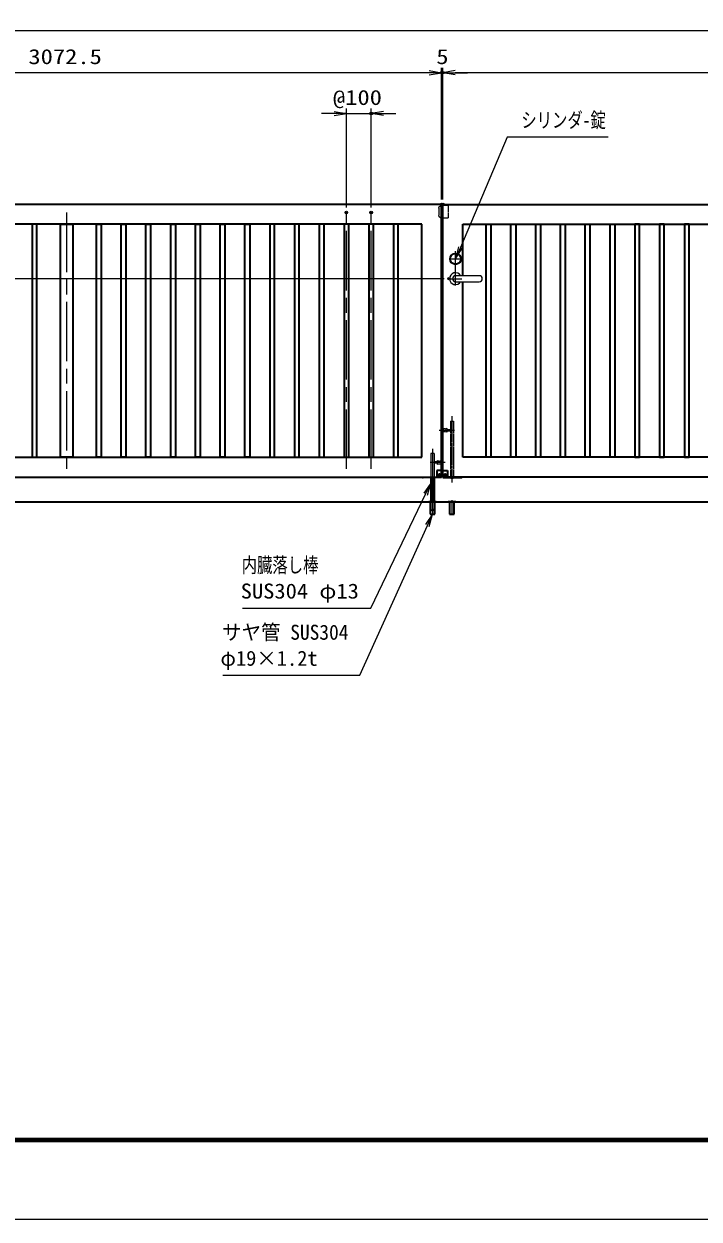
# Model space of a CAD drawing. Units: millimetres, scale not verified. Extents: x -5940 to 5940, y -4200 to 4200.
# Drawn here: x -2719 to 7, y -4200 to 622 of the extents above; entities that cross this region are included whole.
import ezdxf
from ezdxf.enums import TextEntityAlignment as Align

# ---------------------------------------------------------------- set-up
doc = ezdxf.new("R2010")
doc.units = ezdxf.units.MM
doc.header["$LTSCALE"] = 20
doc.header["$PDMODE"] = 32
doc.header["$PDSIZE"] = 10
doc.linetypes.add('DASHED', pattern=[7.5, 6, -1.5])
doc.linetypes.add('USER1', pattern=[18, 12, -1.5, 3, -1.5])
for name, color, linetype, lineweight in [('0-0_D-TTL', 7, 'Continuous', 18), ('0-1_外形線', 7, 'Continuous', 35), ('0-2_軸線', 200, 'USER1', 15), ('0-3_2', 7, 'Continuous', 18), ('0-5_寸法線', 4, 'Continuous', 18), ('0-6_0', 7, 'Continuous', 18), ('0-9_隠れ線', 140, 'DASHED', 18)]:
    doc.layers.add(name, color=color, linetype=linetype, lineweight=lineweight)
doc.layers.add('0-7_Defpoints', color=7, linetype='Continuous')
doc.styles.add('ＭＳ ゴシック', font='')
doc.styles.get('ＭＳ ゴシック').set_extended_font_data('MS Gothic')

# ---------------------------------------------------------------- blocks, each defined once
blk = doc.blocks.new('shgtdhgjhhggf')
at = {"layer": '0-1_外形線'}
for p, q in [((0, 520), (380, 520)), ((0, -40), (0, 0)), ((132, 166.2), (173.8, 166.2)), ((132, 166.2), (132, 153.8)), ((132, 153.8), (173.8, 153.8)), ((186.2, 208), (173.8, 208)), ((173.8, 208), (173.8, 166.2)), ((173.8, 153.8), (173.8, 112)), ((186.2, 112), (173.8, 112)), ((186.2, 208), (186.2, 166.2)), ((186.2, 166.2), (228, 166.2)), ((186.2, 153.8), (186.2, 112)), ((186.2, 153.8), (228, 153.8)), ((228, 166.2), (228, 153.8)), ((380, 520), (380, -40)), ((0, -40), (1504, -40))]:
    blk.add_line(p, q, dxfattribs=at)
blk.add_circle((180, 160), 84, dxfattribs=at)
for centre, radius, start, end in [((1504, 0), 40, 270, 0), ((734, 40), 130, 217.97987, 322.02013)]:
    blk.add_arc(centre, radius, start, end, dxfattribs=at)
at = {"layer": '0-2_軸線'}
for p, q in [((734, 4902.9), (734, -448.4)), ((-296.3, 3780), (934.3, 3780)), ((180, 160), (87.6, 160)), ((180, 160), (180, 252.4)), ((180, 160), (272.4, 160)), ((180, 160), (180, 67.6))]:
    blk.add_line(p, q, dxfattribs=at)
at = {"layer": '0-9_隠れ線'}
for p, q in [((34, 3930), (34, 3630)), ((334, 3630), (334, 3930)), ((604, 4520), (864, 4520)), ((604, 4520), (604, 40)), ((864, 4520), (864, 40)), ((334, 3830), (604, 3830)), ((334, 3730), (604, 3730))]:
    blk.add_line(p, q, dxfattribs=at)
for centre, radius, start, end in [((184, 4290), 390, 247.38014, 292.61986), ((184, 3270), 390, 67.38014, 112.61986), ((734, 40), 130, 180, 217.97987), ((734, 40), 130, 322.02013, 0)]:
    blk.add_arc(centre, radius, start, end, dxfattribs=at)
blk = doc.blocks.new('_Open')
at = {"layer": '0-6_0'}
blk.add_line((-20, 3.333), (0, 0), dxfattribs=at)
blk.add_lwpolyline([(-20, -3.333), (0, 0), (-20, 0)], dxfattribs=at)
blk = doc.blocks.new('sgdhfhgfjhg')
at = {"layer": '0-9_隠れ線'}
for p, q in [((0, 500), (560, 500)), ((0, 500), (0, -500)), ((760, 300), (760, -300)), ((560, -500), (0, -500))]:
    blk.add_line(p, q, dxfattribs=at)
for centre, start, end in [((560, 300), 0, 90), ((560, -300), 270, 0)]:
    blk.add_arc(centre, 200, start, end, dxfattribs=at)
blk = doc.blocks.new('S25')
at = {"layer": '0-5_寸法線'}
for points in [[(-17254824.2, 58510213.8), (-17262977, 58510213.8), (-17266766.2, 58501300.6), (-17267157.4, 58500380.3)], [(-17266919.6, 58501365.8), (-17267157.4, 58500380.3), (-17266612.8, 58501235.3)]]:
    blk.add_lwpolyline(points, dxfattribs=at)
at = {"layer": '0-5_寸法線', "color": 254, "style": 'ＭＳ ゴシック', "width": 0.75}
blk.add_text('シリンダ-錠', height=1212, dxfattribs=at).set_placement((-17261841.8, 58510610.6), align=Align.BOTTOM_LEFT)
blk = doc.blocks.new('S29')
at = {"layer": '0-5_寸法線'}
for points in [[(-17284356.7, 58472211.5), (-17273986.3, 58472211.5), (-17269574.4, 58481396.4), (-17269141.4, 58482297.8)], [(-17269424.2, 58481324.2), (-17269141.4, 58482297.8), (-17269724.6, 58481468.5)]]:
    blk.add_lwpolyline(points, dxfattribs=at)
at = {"layer": '0-5_寸法線', "color": 254, "style": 'ＭＳ ゴシック'}
for s, width, p in [('内臓落し棒', 0.75, (-17284423.9, 58474708.4)), ('SUS304 φ13', 1.1, (-17284500.7, 58472608.4))]:
    blk.add_text(s, height=1212, dxfattribs=dict(at, width=width)).set_placement(p, align=Align.BOTTOM_LEFT)
blk = doc.blocks.new('S30')
at = {"layer": '0-5_寸法線'}
for points in [[(-17285936.4, 58466789.7), (-17274894, 58466789.7), (-17269423.9, 58478869.3), (-17269011.4, 58479780.3)], [(-17269272.1, 58478800.6), (-17269011.4, 58479780.3), (-17269575.8, 58478938.1)]]:
    blk.add_lwpolyline(points, dxfattribs=at)
at = {"layer": '0-5_寸法線', "color": 254, "style": 'ＭＳ ゴシック', "width": 0.95}
blk.add_text('サヤ管 SUS304', height=1212, dxfattribs=at).set_placement((-17285996, 58469286.6), align=Align.BOTTOM_LEFT)
at = {"layer": '0-5_寸法線', "color": 254, "style": 'ＭＳ ゴシック'}
blk.add_text('φ19×1.2t', height=1212, dxfattribs=at).set_placement((-17286138, 58467186.6), align=Align.BOTTOM_LEFT)

msp = doc.modelspace()

# ---------------------------------------------------------------- linework, layer by layer
at = {"layer": '0-0_D-TTL'}
for points in [[(-5940, -4200), (5940, -4200), (5940, 4200), (-5940, 4200)], [(-5558.14, 3889.71), (5558.14, 3889.71), (5558.14, -3888.86), (-5558.14, -3888.86)], [(-5554.61, 3886.18), (5554.61, 3886.18), (5554.61, -3885.32), (-5554.61, -3885.32)], [(-5551.07, 3882.64), (5551.07, 3882.64), (5551.07, -3881.79), (-5551.07, -3881.79)], [(-5547.54, 3879.11), (5547.54, 3879.11), (5547.54, -3878.25), (-5547.54, -3878.25)], [(-5544, 3875.57), (5544, 3875.57), (5544, -3874.71), (-5544, -3874.71)]]:
    msp.add_lwpolyline(points, close=True, dxfattribs=at)
at = {"layer": '0-1_外形線'}
for p, q in [((-1032.86, -106.26), (-4105.36, -106.26)), ((-1032.86, -1208.26), (-1032.86, -106.26)), ((-1027.86, -106.26), (2044.64, -106.26)), ((-1027.86, -1208.26), (-1027.86, -106.26)), ((-1112.86, -186.26), (-3980.36, -186.26)), ((-1112.86, -1126.26), (-1112.86, -186.26)), ((-947.86, -186.26), (1919.64, -186.26)), ((-947.86, -394.26), (-947.86, -186.26)), ((-947.86, -1126.26), (-947.86, -418.26)), ((-3980.36, -1126.26), (-1112.86, -1126.26)), ((1919.64, -1126.26), (-947.86, -1126.26)), ((-1051.86, -1180.26), (-1051.86, -1208.26)), ((-1032.86, -1180.26), (-1051.86, -1180.26)), ((-1044.26, -1197.95), (-1044.26, -1198.57)), ((-1042.17, -1197.95), (-1044.26, -1197.95)), ((-1042.17, -1198.57), (-1044.26, -1198.57)), ((-1042.17, -1195.86), (-1041.54, -1195.86)), ((-1042.17, -1195.86), (-1042.17, -1197.95)), ((-1042.17, -1198.57), (-1042.17, -1200.66)), ((-1042.17, -1200.66), (-1041.54, -1200.66)), ((-1041.54, -1195.86), (-1041.54, -1197.95)), ((-1039.46, -1197.95), (-1041.54, -1197.95)), ((-1039.46, -1198.57), (-1041.54, -1198.57)), ((-1041.54, -1198.57), (-1041.54, -1200.66)), ((-1039.46, -1197.95), (-1039.46, -1198.57)), ((-4105.36, -1206.26), (-1032.86, -1206.26)), ((-1032.86, -1208.26), (-1108.06, -1208.26)), ((-1076.06, -1206.26), (-1076.06, -1304.76)), ((-1063.06, -1206.26), (-1063.06, -1304.76)), ((2032.14, -1206.26), (-1027.86, -1206.26)), ((-3705.36, -1306.26), (1644.64, -1306.26)), ((-1084.56, -1306.26), (-1084.56, -1304.76)), ((-1084.56, -1304.76), (-1054.56, -1304.76)), ((-1054.56, -1306.26), (-1084.56, -1306.26)), ((-1079.06, -1306.26), (-1079.06, -1356.26)), ((-1060.06, -1356.26), (-1060.06, -1306.26)), ((-1054.56, -1304.76), (-1054.56, -1306.26)), ((-1006.16, -1306.26), (-1006.16, -1304.76)), ((-1006.16, -1304.76), (-976.16, -1304.76)), ((-976.16, -1306.26), (-1006.16, -1306.26)), ((-1000.66, -1306.26), (-1000.66, -1356.26)), ((-981.66, -1356.26), (-981.66, -1306.26)), ((-976.16, -1304.76), (-976.16, -1306.26)), ((-1079.06, -1356.26), (-1060.06, -1356.26)), ((-1000.66, -1356.26), (-981.66, -1356.26))]:
    msp.add_line(p, q, dxfattribs=at)
for points in [[(-2685.48, -1126.26), (-2666.48, -1126.26), (-2666.48, -186.26), (-2685.48, -186.26)], [(-2521.61, -1126.26), (-2571.61, -1126.26), (-2571.61, -186.26), (-2521.61, -186.26)], [(-2407.73, -1126.26), (-2426.73, -1126.26), (-2426.73, -186.26), (-2407.73, -186.26)], [(-2307.73, -1126.26), (-2326.73, -1126.26), (-2326.73, -186.26), (-2307.73, -186.26)], [(-2207.73, -1126.26), (-2226.73, -1126.26), (-2226.73, -186.26), (-2207.73, -186.26)], [(-2107.73, -1126.26), (-2126.73, -1126.26), (-2126.73, -186.26), (-2107.73, -186.26)], [(-2007.73, -1126.26), (-2026.73, -1126.26), (-2026.73, -186.26), (-2007.73, -186.26)], [(-1907.73, -1126.26), (-1926.73, -1126.26), (-1926.73, -186.26), (-1907.73, -186.26)], [(-1807.73, -1126.26), (-1826.73, -1126.26), (-1826.73, -186.26), (-1807.73, -186.26)], [(-1726.73, -1126.26), (-1707.73, -1126.26), (-1707.73, -186.26), (-1726.73, -186.26)], [(-1626.73, -1126.26), (-1607.73, -1126.26), (-1607.73, -186.26), (-1626.73, -186.26)], [(-1526.73, -1126.26), (-1507.73, -1126.26), (-1507.73, -186.26), (-1526.73, -186.26)], [(-1426.73, -1126.26), (-1407.73, -1126.26), (-1407.73, -186.26), (-1426.73, -186.26)], [(-1326.73, -1126.26), (-1307.73, -1126.26), (-1307.73, -186.26), (-1326.73, -186.26)], [(-1226.73, -1126.26), (-1207.73, -1126.26), (-1207.73, -186.26), (-1226.73, -186.26)], [(-833.98, -1126.26), (-852.98, -1126.26), (-852.98, -186.26), (-833.98, -186.26)], [(-733.98, -1126.26), (-752.98, -1126.26), (-752.98, -186.26), (-733.98, -186.26)], [(-633.98, -1126.26), (-652.98, -1126.26), (-652.98, -186.26), (-633.98, -186.26)], [(-533.98, -1126.26), (-552.98, -1126.26), (-552.98, -186.26), (-533.98, -186.26)], [(-433.98, -1126.26), (-452.98, -1126.26), (-452.98, -186.26), (-433.98, -186.26)], [(-333.98, -1126.26), (-352.98, -1126.26), (-352.98, -186.26), (-333.98, -186.26)], [(-252.98, -1126.26), (-233.98, -1126.26), (-233.98, -186.26), (-252.98, -186.26)], [(-152.98, -1126.26), (-133.98, -1126.26), (-133.98, -186.26), (-152.98, -186.26)], [(-52.98, -1126.26), (-33.98, -1126.26), (-33.98, -186.26), (-52.98, -186.26)]]:
    msp.add_lwpolyline(points, close=True, dxfattribs=at)
for centre, radius in [((-976.86, -326.26), 22), ((-1041.86, -1198.26), 4.2)]:
    msp.add_circle(centre, radius, dxfattribs=at)
msp.add_arc((-1108.06, -1206.26), 2, 180, 270, dxfattribs=at)
at = {"layer": '0-2_軸線'}
for p, q in [((-2546.61, -139.26), (-2546.61, -1173.26)), ((-1417.23, -1173.26), (-1417.23, -139.26)), ((-1317.23, -1173.26), (-1317.23, -139.26)), ((-1000.86, -326.26), (-950.86, -326.26)), ((-976.86, -434.26), (-976.86, -295.26)), ((-1002.86, -406.26), (-950.86, -406.26)), ((-1069.56, -1093.01), (-1069.56, -1354.23)), ((-1018.04, -1147.76), (-1079.57, -1147.76)), ((-1041.86, -1198.26), (-1046.48, -1198.26)), ((-1041.86, -1198.26), (-1041.86, -1193.64)), ((-1041.86, -1198.26), (-1041.86, -1202.88)), ((-1041.86, -1198.26), (-1037.24, -1198.26)), ((-1069.56, -1300.08), (-1069.56, -1360.1)), ((-991.16, -1300.08), (-991.16, -1360.1))]:
    msp.add_line(p, q, dxfattribs=at)
at = {"layer": '0-3_2'}
for p, q in [((-880.86, -394.26), (-976.86, -394.26)), ((-976.86, -418.26), (-880.86, -418.26))]:
    msp.add_line(p, q, dxfattribs=at)
for centre, radius, start, end in [((-976.86, -406.26), 24, 30, 330), ((-976.86, -406.26), 12, 90, 270), ((-880.86, -406.26), 12, 270, 90)]:
    msp.add_arc(centre, radius, start, end, dxfattribs=at)
at = {"layer": '0-5_寸法線'}
for p, q in [((-4055.36, 595), (1994.64, 595)), ((-1032.86, -86.26), (-1032.86, 445)), ((-1032.86, -86.26), (-1032.86, 445)), ((-1027.86, -86.26), (-1027.86, 445)), ((-1027.86, -86.26), (-1027.86, 445)), ((-1082.86, 425), (-4055.36, 425)), ((-1082.86, 425), (-1132.86, 425)), ((-1027.86, 425), (-1032.86, 425)), ((1994.64, 425), (-977.86, 425)), ((-977.86, 425), (-927.86, 425)), ((-1467.23, 260.29), (-1517.23, 260.29)), ((-1417.23, -119.26), (-1417.23, 280.29)), ((-1417.23, 260.29), (-1317.23, 260.29)), ((-1317.23, -119.26), (-1317.23, 280.29)), ((-1267.23, 260.29), (-1217.23, 260.29)), ((-1022.86, -406.26), (-4775.71, -406.26))]:
    msp.add_line(p, q, dxfattribs=at)
at = {"layer": '0-7_Defpoints'}
for p in [(-1032.86, 425), (-1027.86, 425), (-1317.23, 260.29), (-1417.23, -139.26), (-1317.23, -139.26), (-1032.86, -106.26), (-1027.86, -106.26), (-1002.86, -406.26)]:
    msp.add_point(p, dxfattribs=at)
at = {"layer": '0-9_隠れ線'}
for p, q in [((-1063.06, -1110.76), (-1076.06, -1110.76)), ((-1076.06, -1110.76), (-1076.06, -1206.26)), ((-1063.06, -1110.76), (-1063.06, -1206.26)), ((-1049.56, -1145.26), (-1063.06, -1145.26)), ((-1049.56, -1150.26), (-1063.06, -1150.26)), ((-1049.56, -1155.26), (-1049.56, -1140.26)), ((-1034.56, -1140.26), (-1034.56, -1155.26)), ((-1077.86, -1306.26), (-1077.86, -1304.76)), ((-1077.86, -1306.26), (-1077.86, -1356.26)), ((-1076.06, -1304.76), (-1076.06, -1334.76)), ((-1063.06, -1304.76), (-1063.06, -1334.76)), ((-1061.26, -1306.26), (-1061.26, -1304.76)), ((-1061.26, -1306.26), (-1061.26, -1356.26)), ((-999.46, -1306.26), (-999.46, -1304.76)), ((-999.46, -1306.26), (-999.46, -1356.26)), ((-982.86, -1306.26), (-982.86, -1304.76)), ((-982.86, -1306.26), (-982.86, -1356.26))]:
    msp.add_line(p, q, dxfattribs=at)
for centre, radius, start, end in [((-1042.06, -1122.26), 19.5, 247.38014, 292.61987), ((-1042.06, -1173.26), 19.5, 67.38014, 112.61987), ((-1069.56, -1334.76), 6.5, 180, 0)]:
    msp.add_arc(centre, radius, start, end, dxfattribs=at)

# ---------------------------------------------------------------- block references
at = {"layer": '0-1_外形線', "yscale": 0.05}
for name, p, xscale in [('sgdhfhgfjhg', (-1005.86, -136.26), -0.05), ('shgtdhgjhhggf', (-1027.86, -1206.26), 0.05)]:
    msp.add_blockref(name, p, dxfattribs=dict(at, xscale=xscale))
at = {"layer": '0-5_寸法線'}
for name, p, xscale, yscale in [('_Open', (-1032.86, 425), 2.5, 2.5), ('_Open', (-1032.86, 425), 2.5, 2.5), ('_Open', (-1417.23, 260.29), 2.5, 2.5), ('S25', (862381.02, -2925345.27), 0.05, 0.05), ('S29', (862381.02, -2925345.27), 0.05, 0.05), ('S30', (862381.02, -2925345.27), 0.05, 0.05)]:
    msp.add_blockref(name, p, dxfattribs=dict(at, xscale=xscale, yscale=yscale))
at = {"layer": '0-5_寸法線', "xscale": 2.5, "yscale": 2.5, "rotation": 180}
for p in [(-1027.86, 425), (-1027.86, 425), (-1317.23, 260.29)]:
    msp.add_blockref('_Open', p, dxfattribs=at)

# ---------------------------------------------------------------- texts
at = {"layer": '0-5_寸法線', "color": 254, "style": 'ＭＳ ゴシック', "width": 1.2}
for s, p in [('3072.5', (-2701.11, 441.34)), ('5', (-1054.36, 441.34)), ('@100', (-1471.63, 276.63))]:
    msp.add_text(s, height=60.56, dxfattribs=at).set_placement(p, align=Align.BOTTOM_LEFT)

doc.saveas('drawing.dxf')
